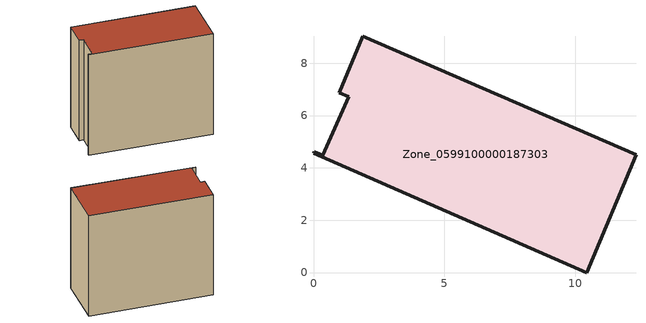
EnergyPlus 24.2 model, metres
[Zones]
Zone_0599100000187303
 floor ground (C_G): 0.03,4.62 0.36,4.48 1.34,6.72 0.98,6.87 1.88,9.02 12.32,4.5 10.45,0 0,4.55 z0
 wall outside (C_F): 1.88,9.02 0.98,6.87 1.34,6.72 0.36,4.48 0.03,4.62 0,4.55 10.45,0 12.32,4.5 1.88,9.02 z0:10.26
 roof outside (C_R): 0.36,4.48 0.03,4.62 0,4.55 10.45,0 12.32,4.5 1.88,9.02 0.98,6.87 1.34,6.72 z10.26
[BUILDING]
Pand.0599100000187303: North Axis=0; Terrain=City; Loads Convergence Tolerance Value=0.04; Temperature Convergence Tolerance Value=0.4; Solar Distribution=FullExterior; Maximum Number of Warmup Days=25; Minimum Number of Warmup Days=1
[Site:Location]
Rotterdam.The.Hague.AP_ZH_NLD Design_Conditions: Latitude=51.96; Longitude=4.45; Time Zone=1; Elevation=-4.5
[SITE:GROUNDTEMPERATURE:BUILDINGSURFACE]
18, 18, 18, 18, 18, 18, 18, 18, 18, 18, 18, 18
[MATERIAL] Thermal Absorptance=0.9; Solar Absorptance=0.7; Visible Absorptance=0.7
Name | Roughness | Thickness | Conductivity | Density | Specific Heat
G.TI.1946 | MediumSmooth | 0.15 | 1 | 540 | 1210
F.TI.1946 | Rough | 0.3 | 0.857143 | 1920 | 840
R.TI.1946 | MediumRough | 0.2 | 0.1 | 1500 | 1000
[CONSTRUCTION]
C_G: G.TI.1946
C_F: F.TI.1946
C_R: R.TI.1946
[ZONE]
Zone_0599100000187303: Type=1; Multiplier=1; Ceiling Height=Autocalculate; Volume=Autocalculate; Floor Area=autocalculate; Part of Total Floor Area=Yes
[ZONEINFILTRATION:DESIGNFLOWRATE]
Infil_Zone_0599100000187303: Zone or ZoneList or Space or SpaceList=Zone_0599100000187303; Schedule=AlwaysOn; Design Flow Rate Calculation Method=Flow/Area; Flow Rate per Floor Area=0.003; Constant Term Coefficient=1; Temperature Term Coefficient=0; Velocity Term Coefficient=0; Velocity Squared Term Coefficient=0
[HVACTEMPLATE:ZONE:IDEALLOADSAIRSYSTEM]
Zone_0599100000187303: Maximum Heating Supply Air Temperature=50; Minimum Cooling Supply Air Temperature=13; Maximum Heating Supply Air Humidity Ratio=0.0156; Minimum Cooling Supply Air Humidity Ratio=0.0077; Heating Limit=NoLimit; Cooling Limit=NoLimit; Dehumidification Control Type=ConstantSensibleHeatRatio; Cooling Sensible Heat Ratio=0.7; Dehumidification Setpoint=60; Humidification Control Type=None; Humidification Setpoint=30; Outdoor Air Method=None; Outdoor Air Flow Rate per Person=0.00944; Outdoor Air Flow Rate per Zone Floor Area=0; Outdoor Air Flow Rate per Zone=0; Demand Controlled Ventilation Type=None; Outdoor Air Economizer Type=NoEconomizer; Heat Recovery Type=None; Sensible Heat Recovery Effectiveness=0.7; Latent Heat Recovery Effectiveness=0.65
[ZONECONTROL:THERMOSTAT]
ThermostatControl_Zone_0599100000187303: Zone or ZoneList=Zone_0599100000187303; Control Type Schedule=DualSetpointControlType; Control 1=Thermostat_Zone_0599100000187303; Temperature Difference Between Cutout And Setpoint=0
[THERMOSTATSETPOINT:DUALSETPOINT]
Thermostat_Zone_0599100000187303: Heating Setpoint Temperature Schedule=HeatingSetpoint_Zone_0599100000187303; Cooling Setpoint Temperature Schedule=CoolingSetpoint_Zone_0599100000187303
[SCHEDULE:COMPACT]
HeatingSetpoint_Zone_0599100000187303: Through: 12/31, For: AllDays, Until: 24:00, 21
CoolingSetpoint_Zone_0599100000187303: Through: 12/31, For: AllDays, Until: 24:00, 24
DualSetpointControlType: Through: 12/31, For: AllDays, Until: 24:00, 4
AlwaysOn: Through: 12/31, For: AllDays, Until: 24:00, 1
